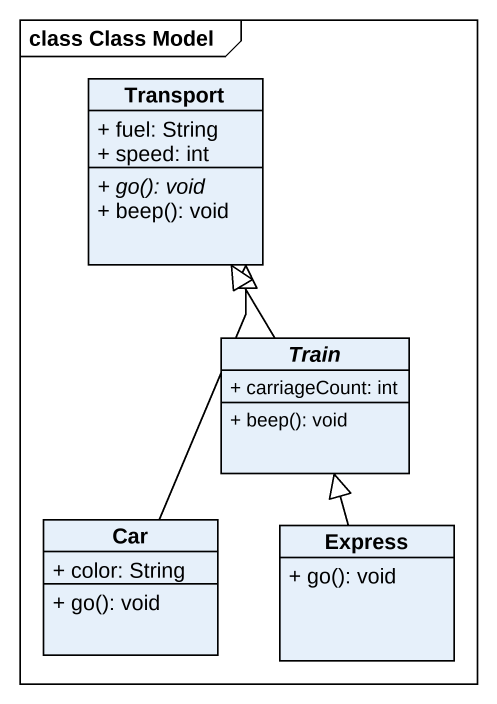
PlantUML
@startuml
mainframe class Class Model
hide circle
hide empty members
skinparam classAttributeIconSize 0
class Transport {
  + fuel: String
  + speed: int
  {abstract} + go(): void
  + beep(): void
}
abstract class Train {
  + carriageCount: int
  + beep(): void
}
class Car {
  + color: String
  + go(): void
}
class Express {
  + go(): void
}
Train -up-|> Transport
Car -up-|> Transport
Express -up-|> Train
@enduml
